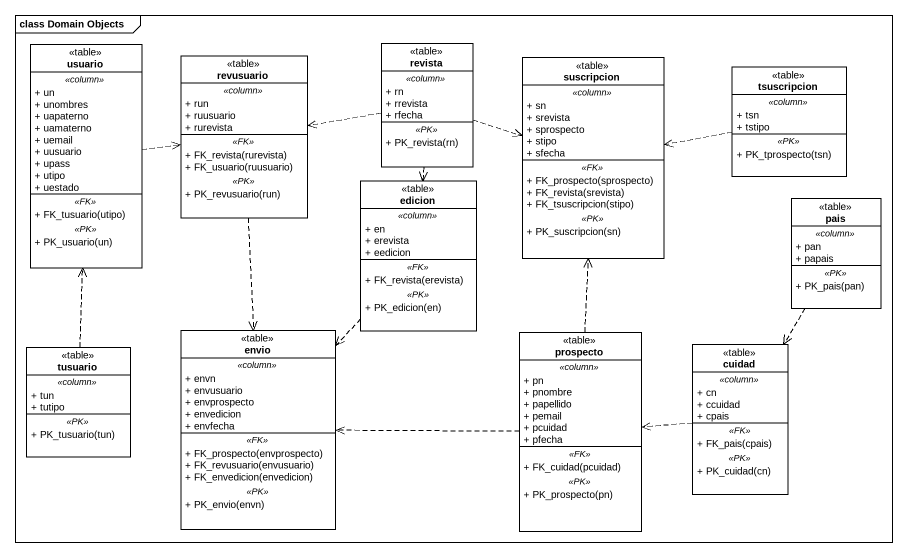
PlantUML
@startuml
mainframe class Domain Objects
hide circle
hide empty members
skinparam classAttributeIconSize 0
class usuario <<table>> {
  .. <<column>> ..
  + un
  + unombres
  + uapaterno
  + uamaterno
  + uemail
  + uusuario
  + upass
  + utipo
  + uestado
  .. <<FK>> ..
  + FK_tusuario(utipo)
  .. <<PK>> ..
  + PK_usuario(un)
}
class revista <<table>> {
  .. <<column>> ..
  + rn
  + rrevista
  + rfecha
  .. <<PK>> ..
  + PK_revista(rn)
}
class revusuario <<table>> {
  .. <<column>> ..
  + run
  + ruusuario
  + rurevista
  .. <<FK>> ..
  + FK_revista(rurevista)
  + FK_usuario(ruusuario)
  .. <<PK>> ..
  + PK_revusuario(run)
}
class suscripcion <<table>> {
  .. <<column>> ..
  + sn
  + srevista
  + sprospecto
  + stipo
  + sfecha
  .. <<FK>> ..
  + FK_prospecto(sprospecto)
  + FK_revista(srevista)
  + FK_tsuscripcion(stipo)
  .. <<PK>> ..
  + PK_suscripcion(sn)
}
class tsuscripcion <<table>> {
  .. <<column>> ..
  + tsn
  + tstipo
  .. <<PK>> ..
  + PK_tprospecto(tsn)
}
class edicion <<table>> {
  .. <<column>> ..
  + en
  + erevista
  + eedicion
  .. <<FK>> ..
  + FK_revista(erevista)
  .. <<PK>> ..
  + PK_edicion(en)
}
class pais <<table>> {
  .. <<column>> ..
  + pan
  + papais
  .. <<PK>> ..
  + PK_pais(pan)
}
class tusuario <<table>> {
  .. <<column>> ..
  + tun
  + tutipo
  .. <<PK>> ..
  + PK_tusuario(tun)
}
class envio <<table>> {
  .. <<column>> ..
  + envn
  + envusuario
  + envprospecto
  + envedicion
  + envfecha
  .. <<FK>> ..
  + FK_prospecto(envprospecto)
  + FK_revusuario(envusuario)
  + FK_envedicion(envedicion)
  .. <<PK>> ..
  + PK_envio(envn)
}
class prospecto <<table>> {
  .. <<column>> ..
  + pn
  + pnombre
  + papellido
  + pemail
  + pcuidad
  + pfecha
  .. <<FK>> ..
  + FK_cuidad(pcuidad)
  .. <<PK>> ..
  + PK_prospecto(pn)
}
class cuidad <<table>> {
  .. <<column>> ..
  + cn
  + ccuidad
  + cpais
  .. <<FK>> ..
  + FK_pais(cpais)
  .. <<PK>> ..
  + PK_cuidad(cn)
}
usuario .right.> revusuario
revista .left.> revusuario
revista .right.> suscripcion
revista ..> edicion
revusuario ..> envio
tsuscripcion .left.> suscripcion
edicion ..> envio
pais ..> cuidad
tusuario .up.> usuario
prospecto .up.> suscripcion
prospecto .left.> envio
cuidad .left.> prospecto
@enduml
